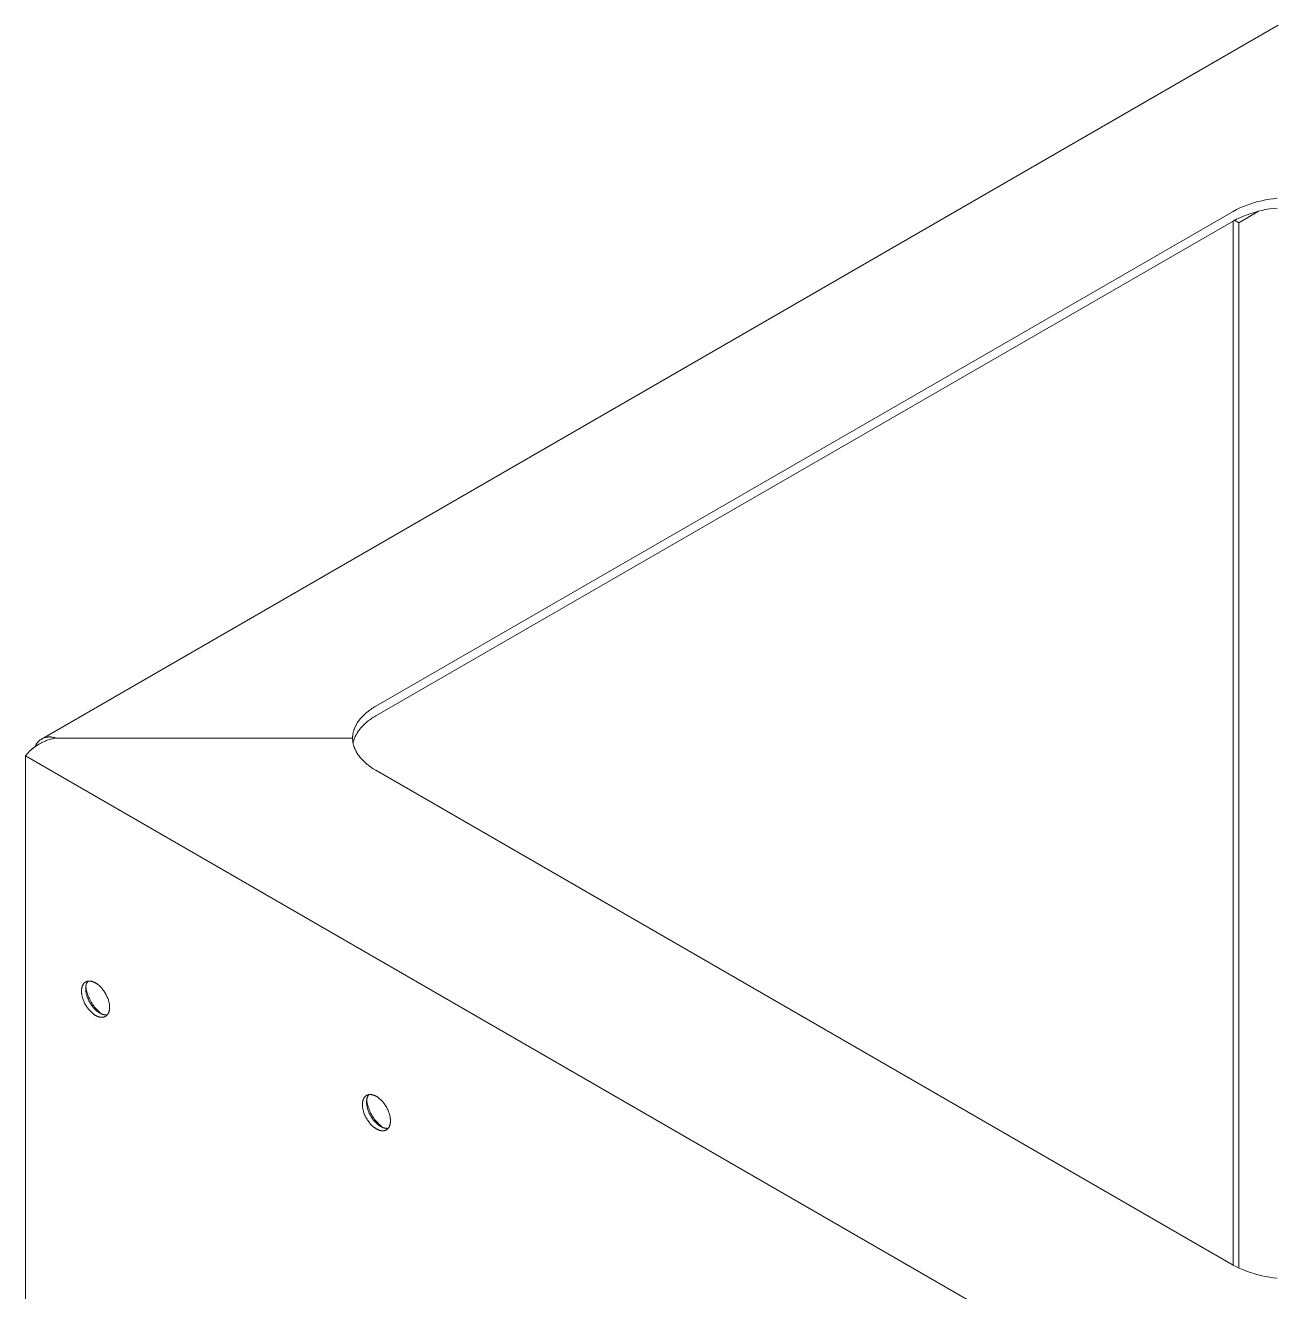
# Model space of a CAD drawing. Header units: inches. Extents: x 1.4 to 100.8, y 1 to 65.9.
# Drawn here: x 72.97 to 85.35, y 51.11 to 63.67 of the extents above; entities that cross this region are included whole.
import ezdxf

# ---------------------------------------------------------------- set-up
doc = ezdxf.new("R2010")
doc.units = ezdxf.units.IN
doc.layers.add('ZANO_R', color=7, linetype='Continuous', lineweight=0)

msp = doc.modelspace()

# ---------------------------------------------------------------- linework, layer by layer
at = {"layer": 'ZANO_R'}
for p, q in [((73.13307, 56.59265), (85.39436, 63.6717)), ((85.15845, 61.91338), (85.19525, 61.9236)), ((85.19525, 61.9236), (85.23238, 61.93257)), ((85.23238, 61.93257), (85.26979, 61.94029)), ((85.26979, 61.94029), (85.30743, 61.94675)), ((85.30743, 61.94675), (85.34527, 61.95195)), ((85.34527, 61.95195), (85.38327, 61.95587)), ((76.44715, 56.91956), (84.94668, 61.82677)), ((84.94668, 61.82677), (84.9807, 61.84414)), ((84.9807, 61.84414), (85.01528, 61.86036)), ((85.20008, 61.82836), (85.00238, 61.71422)), ((85.01528, 61.86036), (85.05038, 61.87541)), ((85.05038, 61.87541), (85.08597, 61.88928)), ((85.08597, 61.88928), (85.12201, 61.90194)), ((85.12201, 61.80547), (85.08597, 61.79281)), ((85.12201, 61.90194), (85.15845, 61.91338)), ((85.15845, 61.81692), (85.12201, 61.80547)), ((85.19525, 61.82713), (85.15845, 61.81692)), ((85.23238, 61.8361), (85.19525, 61.82713)), ((85.26979, 61.84382), (85.23238, 61.8361)), ((85.30743, 61.85028), (85.26979, 61.84382)), ((85.34527, 61.85548), (85.30743, 61.85028)), ((85.38327, 61.8594), (85.34527, 61.85548)), ((84.94668, 61.7303), (76.44715, 56.82309)), ((84.9807, 61.74767), (84.94668, 61.7303)), ((84.94668, 61.7303), (84.94668, 51.37605)), ((84.96078, 61.73824), (85.00238, 61.71422)), ((85.01528, 61.76389), (84.9807, 61.74767)), ((85.00238, 61.71422), (85.00238, 51.34683)), ((85.05038, 61.77894), (85.01528, 61.76389)), ((85.08597, 61.79281), (85.05038, 61.77894)), ((76.39652, 56.88739), (76.40875, 56.89574)), ((76.40875, 56.89574), (76.42127, 56.90389)), ((76.42127, 56.90389), (76.43408, 56.91183)), ((76.43408, 56.91183), (76.44715, 56.91956)), ((76.27027, 56.76322), (76.27754, 56.7736)), ((76.27754, 56.7736), (76.28525, 56.78387)), ((76.28525, 56.78387), (76.29339, 56.79403)), ((76.29339, 56.79403), (76.30196, 56.80406)), ((76.30196, 56.80406), (76.31094, 56.81396)), ((76.31094, 56.81396), (76.32033, 56.82372)), ((76.32033, 56.82372), (76.33011, 56.83332)), ((76.33011, 56.83332), (76.34028, 56.84277)), ((76.34028, 56.84277), (76.35083, 56.85205)), ((76.35083, 56.85205), (76.36174, 56.86116)), ((76.36174, 56.86116), (76.373, 56.87009)), ((76.37268, 56.77338), (76.36297, 56.76569)), ((76.38264, 56.78092), (76.37268, 56.77338)), ((76.373, 56.87009), (76.3846, 56.87884)), ((76.39284, 56.78832), (76.38264, 56.78092)), ((76.3846, 56.87884), (76.39652, 56.88739)), ((76.40327, 56.79558), (76.39284, 56.78832)), ((76.41393, 56.80269), (76.40327, 56.79558)), ((76.4248, 56.80965), (76.41393, 56.80269)), ((76.43588, 56.81645), (76.4248, 56.80965)), ((76.44715, 56.82309), (76.43588, 56.81645)), ((76.21971, 56.63936), (76.22063, 56.64481)), ((76.22063, 56.64481), (76.22167, 56.65026)), ((76.22167, 56.65026), (76.22282, 56.65571)), ((76.22282, 56.65571), (76.22409, 56.66117)), ((76.22409, 56.66117), (76.22547, 56.66662)), ((76.22547, 56.66662), (76.22697, 56.67207)), ((76.22697, 56.67207), (76.22858, 56.67752)), ((76.22858, 56.67752), (76.23032, 56.68296)), ((76.23032, 56.68296), (76.23217, 56.6884)), ((76.23217, 56.6884), (76.23414, 56.69383)), ((76.23414, 56.69383), (76.23622, 56.69925)), ((76.23622, 56.69925), (76.23842, 56.70466)), ((76.23842, 56.70466), (76.24074, 56.71006)), ((76.24074, 56.71006), (76.24317, 56.71545)), ((76.24317, 56.71545), (76.24573, 56.72083)), ((76.24573, 56.72083), (76.24839, 56.72619)), ((76.24839, 56.72619), (76.25118, 56.73154)), ((76.25118, 56.73154), (76.25407, 56.73687)), ((76.25742, 56.64629), (76.25228, 56.63713)), ((76.25407, 56.73687), (76.25709, 56.74218)), ((76.25709, 56.74218), (76.26021, 56.74747)), ((76.2629, 56.65539), (76.25742, 56.64629)), ((76.26021, 56.74747), (76.26345, 56.75274)), ((76.26871, 56.66442), (76.2629, 56.65539)), ((76.26345, 56.75274), (76.27027, 56.76322)), ((76.27486, 56.67339), (76.26871, 56.66442)), ((76.28134, 56.68227), (76.27486, 56.67339)), ((76.28813, 56.69108), (76.28134, 56.68227)), ((76.29525, 56.6998), (76.28813, 56.69108)), ((76.30268, 56.70842), (76.29525, 56.6998)), ((76.31042, 56.71694), (76.30268, 56.70842)), ((76.31846, 56.72536), (76.31042, 56.71694)), ((76.3268, 56.73367), (76.31846, 56.72536)), ((76.33543, 56.74186), (76.3268, 56.73367)), ((76.34434, 56.74993), (76.33543, 56.74186)), ((76.35352, 56.75788), (76.34434, 56.74993)), ((76.36297, 56.76569), (76.35352, 56.75788)), ((73.0758, 56.5223), (73.06186, 56.51238)), ((73.07665, 56.52288), (73.06201, 56.51248)), ((73.06862, 56.51727), (73.07072, 56.52219)), ((73.07072, 56.52219), (73.07298, 56.52703)), ((73.07298, 56.52703), (73.07541, 56.53179)), ((73.07541, 56.53179), (73.078, 56.53647)), ((73.09006, 56.53178), (73.0758, 56.5223)), ((73.078, 56.53647), (73.08075, 56.54105)), ((73.08075, 56.54105), (73.08366, 56.54554)), ((73.08366, 56.54554), (73.08673, 56.54992)), ((73.08673, 56.54992), (73.08994, 56.55419)), ((73.08994, 56.55419), (73.0933, 56.55835)), ((73.09254, 56.53336), (73.09006, 56.53178)), ((73.10575, 56.54146), (73.09254, 56.53336)), ((73.0933, 56.55835), (73.0968, 56.56239)), ((73.0968, 56.56239), (73.10043, 56.56631)), ((73.10043, 56.56631), (73.1042, 56.5701)), ((73.1042, 56.5701), (73.1081, 56.57376)), ((73.1192, 56.54917), (73.10575, 56.54146)), ((73.1081, 56.57376), (73.11212, 56.57728)), ((73.11212, 56.57728), (73.11627, 56.58066)), ((73.11627, 56.58066), (73.12052, 56.58389)), ((73.13288, 56.55647), (73.1192, 56.54917)), ((73.12052, 56.58389), (73.12489, 56.58698)), ((73.12489, 56.58698), (73.12936, 56.58991)), ((73.12936, 56.58991), (73.13392, 56.59269)), ((73.13559, 56.55785), (73.13288, 56.55647)), ((73.13392, 56.59269), (73.13859, 56.59531)), ((73.17624, 56.57611), (73.13559, 56.55785)), ((73.13859, 56.59531), (73.14333, 56.59776)), ((73.14333, 56.59776), (73.14816, 56.60005)), ((73.14816, 56.60005), (73.15307, 56.60217)), ((73.15307, 56.60217), (73.15805, 56.60412)), ((73.15805, 56.60412), (73.16309, 56.6059)), ((73.16309, 56.6059), (73.16819, 56.6075)), ((73.16819, 56.6075), (73.17334, 56.60893)), ((73.17334, 56.60893), (73.17854, 56.61018)), ((73.17912, 56.57723), (73.17624, 56.57611)), ((73.17854, 56.61018), (73.18378, 56.61124)), ((73.22171, 56.59119), (73.17912, 56.57723)), ((73.18378, 56.61124), (73.18905, 56.61213)), ((73.18905, 56.61213), (73.19435, 56.61283)), ((73.19435, 56.61283), (73.19967, 56.61335)), ((73.19967, 56.61335), (73.20501, 56.61368)), ((73.20501, 56.61368), (73.21035, 56.61383)), ((73.21035, 56.61383), (73.2157, 56.6138)), ((73.2157, 56.6138), (73.22104, 56.61358)), ((73.22104, 56.61358), (73.22637, 56.61318)), ((73.22468, 56.59199), (73.22171, 56.59119)), ((73.27131, 56.60121), (73.22468, 56.59199)), ((73.22637, 56.61318), (73.23168, 56.61259)), ((73.23168, 56.61259), (73.23697, 56.61182)), ((73.23697, 56.61182), (73.24223, 56.61087)), ((73.24223, 56.61087), (73.24745, 56.60974)), ((73.24745, 56.60974), (73.25264, 56.60842)), ((73.25264, 56.60842), (73.25777, 56.60693)), ((73.25777, 56.60693), (73.26285, 56.60526)), ((73.26285, 56.60526), (73.26787, 56.60342)), ((73.26787, 56.60342), (73.27282, 56.60141)), ((73.27282, 56.60141), (73.27131, 56.60121)), ((73.27282, 56.60141), (76.21647, 56.60141)), ((76.21647, 56.60141), (76.2166, 56.6068)), ((76.21647, 56.60141), (76.2166, 56.59601)), ((76.2166, 56.6068), (76.21683, 56.61221)), ((76.2166, 56.59601), (76.21683, 56.59061)), ((76.21683, 56.61221), (76.21718, 56.61762)), ((76.21683, 56.59061), (76.21718, 56.58519)), ((76.21718, 56.61762), (76.21764, 56.62305)), ((76.21718, 56.58519), (76.21764, 56.57977)), ((76.21764, 56.62305), (76.21822, 56.62848)), ((76.21764, 56.57977), (76.21822, 56.57433)), ((76.21822, 56.62848), (76.21891, 56.63392)), ((76.21822, 56.57433), (76.21891, 56.5689)), ((76.21891, 56.63392), (76.21971, 56.63936)), ((76.21891, 56.5689), (76.21971, 56.56345)), ((76.21971, 56.56345), (76.22063, 56.558)), ((76.22063, 56.558), (76.22167, 56.55255)), ((76.22252, 56.55787), (76.22154, 56.55317)), ((76.22167, 56.55255), (76.22282, 56.5471)), ((76.22358, 56.56256), (76.22252, 56.55787)), ((76.22282, 56.5471), (76.22409, 56.54165)), ((76.22595, 56.57195), (76.22358, 56.56256)), ((76.22409, 56.54165), (76.22547, 56.5362)), ((76.22547, 56.5362), (76.22697, 56.53075)), ((76.22867, 56.58134), (76.22595, 56.57195)), ((76.22697, 56.53075), (76.22858, 56.5253)), ((76.22858, 56.5253), (76.23032, 56.51986)), ((76.23174, 56.59071), (76.22867, 56.58134)), ((76.23032, 56.51986), (76.23217, 56.51442)), ((76.23516, 56.60006), (76.23174, 56.59071)), ((76.23892, 56.60938), (76.23516, 56.60006)), ((76.24303, 56.61867), (76.23892, 56.60938)), ((76.24749, 56.62793), (76.24303, 56.61867)), ((76.25228, 56.63713), (76.24749, 56.62793)), ((73.02017, 56.47827), (72.97206, 56.42776)), ((72.97206, 42.56207), (72.97206, 56.42776)), ((72.97206, 56.42776), (85.35326, 49.27947)), ((73.02205, 56.47997), (73.02017, 56.47827)), ((73.03497, 56.4912), (73.02205, 56.47997)), ((73.04772, 56.50159), (73.03381, 56.49022)), ((73.04824, 56.502), (73.03497, 56.4912)), ((73.06201, 56.51248), (73.04772, 56.50159)), ((73.06186, 56.51238), (73.04824, 56.502)), ((76.23217, 56.51442), (76.23414, 56.50899)), ((76.23414, 56.50899), (76.23622, 56.50357)), ((76.23622, 56.50357), (76.23842, 56.49816)), ((76.23842, 56.49816), (76.24074, 56.49275)), ((76.24074, 56.49275), (76.24317, 56.48736)), ((76.24317, 56.48736), (76.24573, 56.48199)), ((76.24573, 56.48199), (76.24839, 56.47662)), ((76.24839, 56.47662), (76.25118, 56.47128)), ((76.25118, 56.47128), (76.25407, 56.46595)), ((76.25407, 56.46595), (76.25709, 56.46064)), ((76.25709, 56.46064), (76.26021, 56.45534)), ((76.26021, 56.45534), (76.26345, 56.45007)), ((76.26345, 56.45007), (76.27027, 56.4396)), ((76.27027, 56.4396), (76.27754, 56.42922)), ((76.27754, 56.42922), (76.28525, 56.41894)), ((76.28525, 56.41894), (76.29339, 56.40879)), ((76.29339, 56.40879), (76.30196, 56.39875)), ((76.30196, 56.39875), (76.31094, 56.38885)), ((76.31094, 56.38885), (76.32033, 56.3791)), ((76.32033, 56.3791), (76.33011, 56.36949)), ((76.33011, 56.36949), (76.34028, 56.36004)), ((76.34028, 56.36004), (76.35083, 56.35076)), ((76.35083, 56.35076), (76.36174, 56.34165)), ((76.36174, 56.34165), (76.373, 56.33272)), ((76.373, 56.33272), (76.3846, 56.32398)), ((76.3846, 56.32398), (76.39652, 56.31543)), ((76.39652, 56.31543), (76.40875, 56.30708)), ((76.40875, 56.30708), (76.42127, 56.29893)), ((76.42127, 56.29893), (76.43408, 56.29099)), ((76.43408, 56.29099), (76.44715, 56.28326)), ((84.94668, 51.37605), (76.44715, 56.28326)), ((73.53351, 54.13113), (73.5344, 54.13437)), ((73.5344, 54.13437), (73.53537, 54.13756)), ((73.53537, 54.13756), (73.53642, 54.14069)), ((73.53642, 54.14069), (73.53757, 54.14376)), ((73.53757, 54.14376), (73.5388, 54.14677)), ((73.5388, 54.14677), (73.54011, 54.14972)), ((73.54011, 54.14972), (73.54151, 54.15259)), ((73.54151, 54.15259), (73.54225, 54.15399)), ((73.54225, 54.15399), (73.543, 54.15538)), ((73.543, 54.15538), (73.54378, 54.15675)), ((73.54378, 54.15675), (73.54458, 54.1581)), ((73.54458, 54.1581), (73.54539, 54.15943)), ((73.54539, 54.15943), (73.54624, 54.16074)), ((73.54624, 54.16074), (73.5471, 54.16202)), ((73.5471, 54.16202), (73.54798, 54.16328)), ((73.54798, 54.16328), (73.54888, 54.16453)), ((73.54888, 54.16453), (73.54981, 54.16574)), ((73.54981, 54.16574), (73.55075, 54.16694)), ((73.55075, 54.16694), (73.55172, 54.16811)), ((73.55172, 54.16811), (73.5527, 54.16926)), ((73.5527, 54.16926), (73.55371, 54.17038)), ((73.55371, 54.17038), (73.55474, 54.17148)), ((73.55474, 54.17148), (73.55578, 54.17256)), ((73.55578, 54.17256), (73.55685, 54.17361)), ((73.55685, 54.17361), (73.55793, 54.17463)), ((73.55793, 54.17463), (73.55904, 54.17563)), ((73.55904, 54.17563), (73.56016, 54.1766)), ((73.56016, 54.1766), (73.5613, 54.17754)), ((73.5613, 54.17754), (73.56246, 54.17846)), ((73.56246, 54.17846), (73.56364, 54.17935)), ((73.56364, 54.17935), (73.56484, 54.18021)), ((73.56484, 54.18021), (73.56606, 54.18104)), ((73.56606, 54.18104), (73.56729, 54.18185)), ((73.56729, 54.18185), (73.56854, 54.18263)), ((73.56854, 54.18263), (73.5698, 54.18338)), ((73.5698, 54.18338), (73.57109, 54.1841)), ((73.57082, 54.12919), (73.57109, 54.13312)), ((73.57109, 54.1841), (73.57238, 54.18479)), ((73.57109, 54.13312), (73.5715, 54.13705)), ((73.5715, 54.13705), (73.57204, 54.14096)), ((73.57204, 54.14096), (73.57272, 54.14485)), ((73.57217, 54.13909), (73.57425, 54.1252)), ((73.57238, 54.18479), (73.5737, 54.18546)), ((73.57272, 54.14485), (73.57352, 54.14871)), ((73.57352, 54.14871), (73.57446, 54.15255)), ((73.5737, 54.18546), (73.57503, 54.18609)), ((73.57446, 54.15255), (73.57552, 54.15635)), ((73.57503, 54.18609), (73.57637, 54.1867)), ((73.57552, 54.15635), (73.57671, 54.16011)), ((73.57637, 54.1867), (73.57773, 54.18727)), ((73.57671, 54.16011), (73.57803, 54.16383)), ((73.57773, 54.18727), (73.57911, 54.18782)), ((73.57803, 54.16383), (73.57947, 54.1675)), ((73.57911, 54.18782), (73.5805, 54.18834)), ((73.57947, 54.1675), (73.58104, 54.17112)), ((73.5805, 54.18834), (73.5819, 54.18882)), ((73.58104, 54.17112), (73.58273, 54.17469)), ((73.5819, 54.18882), (73.58332, 54.18928)), ((73.58273, 54.17469), (73.58454, 54.1782)), ((73.58332, 54.18928), (73.58474, 54.18971)), ((73.58454, 54.1782), (73.58647, 54.18164)), ((73.58474, 54.18971), (73.58619, 54.19011)), ((73.58619, 54.19011), (73.58764, 54.19048)), ((73.58647, 54.18164), (73.58851, 54.18502)), ((73.58764, 54.19048), (73.5891, 54.19082)), ((73.58851, 54.18502), (73.59066, 54.18832)), ((73.5891, 54.19082), (73.59058, 54.19113)), ((73.59058, 54.19113), (73.59207, 54.19141)), ((73.59066, 54.18832), (73.59293, 54.19156)), ((73.59207, 54.19141), (73.59356, 54.19166)), ((73.59356, 54.19166), (73.59507, 54.19188)), ((73.59507, 54.19188), (73.59659, 54.19207)), ((73.59659, 54.19207), (73.59812, 54.19223)), ((73.59812, 54.19223), (73.59965, 54.19236)), ((73.59965, 54.19236), (73.6012, 54.19247)), ((73.6012, 54.19247), (73.60275, 54.19254)), ((73.60275, 54.19254), (73.60431, 54.19259)), ((73.60431, 54.19259), (73.60588, 54.1926)), ((73.60588, 54.1926), (73.60745, 54.19259)), ((73.60745, 54.19259), (73.60903, 54.19255)), ((73.60903, 54.19255), (73.61061, 54.19248)), ((73.61061, 54.19248), (73.6138, 54.19226)), ((73.6138, 54.19226), (73.61701, 54.19193)), ((73.61701, 54.19193), (73.62023, 54.19149)), ((73.62023, 54.19149), (73.62346, 54.19094)), ((73.62346, 54.19094), (73.6267, 54.19029)), ((73.6267, 54.19029), (73.62995, 54.18954)), ((73.62995, 54.18954), (73.6332, 54.18869)), ((73.6332, 54.18869), (73.63644, 54.18774)), ((73.63644, 54.18774), (73.63969, 54.1867)), ((73.63969, 54.1867), (73.64292, 54.18557)), ((73.64292, 54.18557), (73.64615, 54.18435)), ((73.64615, 54.18435), (73.64937, 54.18305)), ((73.64937, 54.18305), (73.65257, 54.18166)), ((73.65257, 54.18166), (73.65575, 54.1802)), ((73.65575, 54.1802), (73.65891, 54.17866)), ((73.65891, 54.17866), (73.66205, 54.17705)), ((73.66205, 54.17705), (73.66517, 54.17537)), ((73.66517, 54.17537), (73.66826, 54.17363)), ((73.66826, 54.17363), (73.67135, 54.1718)), ((73.67135, 54.1718), (73.67447, 54.16988)), ((73.67447, 54.16988), (73.67761, 54.16787)), ((73.67761, 54.16787), (73.68077, 54.16575)), ((73.68077, 54.16575), (73.68395, 54.16354)), ((73.68395, 54.16354), (73.68715, 54.16123)), ((73.68715, 54.16123), (73.69037, 54.15882)), ((73.69037, 54.15882), (73.6936, 54.15631)), ((73.6936, 54.15631), (73.70008, 54.151)), ((73.70008, 54.151), (73.70657, 54.1453)), ((73.70657, 54.1453), (73.71306, 54.13921)), ((73.71306, 54.13921), (73.71951, 54.13275)), ((73.71951, 54.13275), (73.72591, 54.12592)), ((73.52902, 54.09324), (73.52905, 54.09678)), ((73.52905, 54.08965), (73.52902, 54.09324)), ((73.52905, 54.09678), (73.52916, 54.10032)), ((73.52916, 54.08599), (73.52905, 54.08965)), ((73.52916, 54.10032), (73.52933, 54.10385)), ((73.52933, 54.08226), (73.52916, 54.08599)), ((73.52933, 54.10385), (73.52958, 54.10736)), ((73.52958, 54.07846), (73.52933, 54.08226)), ((73.52958, 54.10736), (73.52991, 54.11084)), ((73.52991, 54.0746), (73.52958, 54.07846)), ((73.52991, 54.11084), (73.53031, 54.11431)), ((73.53031, 54.07067), (73.52991, 54.0746)), ((73.53031, 54.11431), (73.53079, 54.11774)), ((73.53079, 54.06669), (73.53031, 54.07067)), ((73.53079, 54.11774), (73.53135, 54.12115)), ((73.53135, 54.06264), (73.53079, 54.06669)), ((73.53135, 54.12115), (73.53198, 54.12452)), ((73.5327, 54.05437), (73.53135, 54.06264)), ((73.53198, 54.12452), (73.5327, 54.12785)), ((73.5327, 54.12785), (73.53351, 54.13113)), ((73.5344, 54.04589), (73.5327, 54.05437)), ((73.53642, 54.03723), (73.5344, 54.04589)), ((73.5388, 54.02841), (73.53642, 54.03723)), ((73.54151, 54.01946), (73.5388, 54.02841)), ((73.54458, 54.01041), (73.54151, 54.01946)), ((73.54798, 54.00129), (73.54458, 54.01041)), ((73.57067, 54.1213), (73.57068, 54.12524)), ((73.57079, 54.11735), (73.57067, 54.1213)), ((73.57068, 54.12524), (73.57082, 54.12919)), ((73.57083, 54.11376), (73.57079, 54.11735)), ((73.57093, 54.1101), (73.57083, 54.11376)), ((73.57111, 54.10638), (73.57093, 54.1101)), ((73.57136, 54.10258), (73.57111, 54.10638)), ((73.57168, 54.09872), (73.57136, 54.10258)), ((73.57208, 54.09479), (73.57168, 54.09872)), ((73.57256, 54.0908), (73.57208, 54.09479)), ((73.57312, 54.08675), (73.57256, 54.0908)), ((73.57448, 54.07849), (73.57312, 54.08675)), ((73.57425, 54.1252), (73.5768, 54.1114)), ((73.57617, 54.07001), (73.57448, 54.07849)), ((73.5782, 54.06135), (73.57617, 54.07001)), ((73.5768, 54.1114), (73.57983, 54.09769)), ((73.58057, 54.05253), (73.5782, 54.06135)), ((73.57983, 54.09769), (73.58331, 54.08409)), ((73.58329, 54.04357), (73.58057, 54.05253)), ((73.58635, 54.03453), (73.58329, 54.04357)), ((73.58331, 54.08409), (73.58726, 54.07061)), ((73.58975, 54.02541), (73.58635, 54.03453)), ((73.58726, 54.07061), (73.59167, 54.05728)), ((73.59349, 54.01627), (73.58975, 54.02541)), ((73.59167, 54.05728), (73.59653, 54.04411)), ((73.59755, 54.00713), (73.59349, 54.01627)), ((73.59653, 54.04411), (73.60183, 54.03111)), ((73.60193, 53.99803), (73.59755, 54.00713)), ((73.60183, 54.03111), (73.60757, 54.01829)), ((73.60757, 54.01829), (73.61375, 54.00568)), ((73.72591, 54.12592), (73.73221, 54.11874)), ((73.73221, 54.11874), (73.7384, 54.11124)), ((73.7384, 54.11124), (73.74445, 54.10343)), ((73.74445, 54.10343), (73.75034, 54.09534)), ((73.75034, 54.09534), (73.75602, 54.087)), ((73.75602, 54.087), (73.76149, 54.07844)), ((73.76149, 54.07844), (73.76672, 54.06969)), ((73.76672, 54.06969), (73.77168, 54.06079)), ((73.77168, 54.06079), (73.77636, 54.05177)), ((73.77636, 54.05177), (73.78074, 54.04268)), ((73.78074, 54.04268), (73.7848, 54.03354)), ((73.7848, 54.03354), (73.78854, 54.0244)), ((73.78854, 54.0244), (73.79194, 54.01528)), ((73.79194, 54.01528), (73.79501, 54.00623)), ((73.55172, 53.99215), (73.54798, 54.00129)), ((73.55578, 53.98301), (73.55172, 53.99215)), ((73.56016, 53.97392), (73.55578, 53.98301)), ((73.56484, 53.9649), (73.56016, 53.97392)), ((73.5698, 53.956), (73.56484, 53.9649)), ((73.57503, 53.94725), (73.5698, 53.956)), ((73.5805, 53.93869), (73.57503, 53.94725)), ((73.58619, 53.93035), (73.5805, 53.93869)), ((73.59207, 53.92226), (73.58619, 53.93035)), ((73.59812, 53.91445), (73.59207, 53.92226)), ((73.60431, 53.90695), (73.59812, 53.91445)), ((73.60661, 53.98902), (73.60193, 53.99803)), ((73.61061, 53.89977), (73.60431, 53.90695)), ((73.61157, 53.98012), (73.60661, 53.98902)), ((73.61701, 53.89294), (73.61061, 53.89977)), ((73.6168, 53.97137), (73.61157, 53.98012)), ((73.61375, 54.00568), (73.62035, 53.99329)), ((73.62227, 53.96281), (73.6168, 53.97137)), ((73.62346, 53.88648), (73.61701, 53.89294)), ((73.62035, 53.99329), (73.62737, 53.98113)), ((73.62796, 53.95447), (73.62227, 53.96281)), ((73.62995, 53.88039), (73.62346, 53.88648)), ((73.62737, 53.98113), (73.6348, 53.96922)), ((73.63384, 53.94638), (73.62796, 53.95447)), ((73.63989, 53.93857), (73.63384, 53.94638)), ((73.6348, 53.96922), (73.64263, 53.95756)), ((73.64608, 53.93107), (73.63989, 53.93857)), ((73.64263, 53.95756), (73.65086, 53.94618)), ((73.65239, 53.92389), (73.64608, 53.93107)), ((73.65086, 53.94618), (73.65947, 53.93509)), ((73.65878, 53.91706), (73.65239, 53.92389)), ((73.66523, 53.9106), (73.65878, 53.91706)), ((73.65947, 53.93509), (73.66845, 53.9243)), ((73.67172, 53.90451), (73.66523, 53.9106)), ((73.66845, 53.9243), (73.67779, 53.91382)), ((73.67822, 53.89881), (73.67172, 53.90451)), ((73.67779, 53.91382), (73.68748, 53.90366)), ((73.6847, 53.89349), (73.67822, 53.89881)), ((73.68792, 53.89099), (73.6847, 53.89349)), ((73.68748, 53.90366), (73.69752, 53.89384)), ((73.69114, 53.88858), (73.68792, 53.89099)), ((73.69434, 53.88627), (73.69114, 53.88858)), ((73.69752, 53.88406), (73.69434, 53.88627)), ((73.69752, 53.89384), (73.70788, 53.88436)), ((73.70068, 53.88194), (73.69752, 53.88406)), ((73.70383, 53.87993), (73.70068, 53.88194)), ((73.70788, 53.88436), (73.71856, 53.87525)), ((73.79501, 54.00623), (73.79772, 53.99728)), ((73.79772, 53.99728), (73.8001, 53.98846)), ((73.79895, 53.88193), (73.79772, 53.87892)), ((73.8001, 53.885), (73.79895, 53.88193)), ((73.8001, 53.98846), (73.80213, 53.9798)), ((73.80115, 53.88813), (73.8001, 53.885)), ((73.80213, 53.89132), (73.80115, 53.88813)), ((73.80213, 53.9798), (73.80382, 53.97132)), ((73.80301, 53.89456), (73.80213, 53.89132)), ((73.80382, 53.89784), (73.80301, 53.89456)), ((73.80382, 53.97132), (73.80518, 53.96305)), ((73.80454, 53.90117), (73.80382, 53.89784)), ((73.80518, 53.90454), (73.80454, 53.90117)), ((73.80518, 53.96305), (73.80573, 53.959)), ((73.80573, 53.90795), (73.80518, 53.90454)), ((73.80573, 53.959), (73.80621, 53.95502)), ((73.80621, 53.91138), (73.80573, 53.90795)), ((73.80621, 53.95502), (73.80661, 53.95109)), ((73.80661, 53.91485), (73.80621, 53.91138)), ((73.80661, 53.95109), (73.80694, 53.94723)), ((73.80694, 53.91833), (73.80661, 53.91485)), ((73.80694, 53.94723), (73.80719, 53.94343)), ((73.80719, 53.92184), (73.80694, 53.91833)), ((73.80719, 53.94343), (73.80736, 53.9397)), ((73.80736, 53.92537), (73.80719, 53.92184)), ((73.80736, 53.9397), (73.80747, 53.93604)), ((73.80747, 53.92891), (73.80736, 53.92537)), ((73.80747, 53.93604), (73.8075, 53.93245)), ((73.8075, 53.93245), (73.80747, 53.92891)), ((73.63644, 53.87469), (73.62995, 53.88039)), ((73.64292, 53.86938), (73.63644, 53.87469)), ((73.64615, 53.86687), (73.64292, 53.86938)), ((73.64937, 53.86446), (73.64615, 53.86687)), ((73.65257, 53.86215), (73.64937, 53.86446)), ((73.65575, 53.85994), (73.65257, 53.86215)), ((73.65891, 53.85782), (73.65575, 53.85994)), ((73.66205, 53.85581), (73.65891, 53.85782)), ((73.66517, 53.85389), (73.66205, 53.85581)), ((73.66826, 53.85206), (73.66517, 53.85389)), ((73.67135, 53.85032), (73.66826, 53.85206)), ((73.67447, 53.84864), (73.67135, 53.85032)), ((73.67761, 53.84703), (73.67447, 53.84864)), ((73.68077, 53.84549), (73.67761, 53.84703)), ((73.68395, 53.84403), (73.68077, 53.84549)), ((73.68715, 53.84264), (73.68395, 53.84403)), ((73.69037, 53.84134), (73.68715, 53.84264)), ((73.6936, 53.84012), (73.69037, 53.84134)), ((73.69683, 53.83899), (73.6936, 53.84012)), ((73.70008, 53.83795), (73.69683, 53.83899)), ((73.70332, 53.837), (73.70008, 53.83795)), ((73.70657, 53.83615), (73.70332, 53.837)), ((73.70694, 53.87801), (73.70383, 53.87993)), ((73.70982, 53.8354), (73.70657, 53.83615)), ((73.71003, 53.87618), (73.70694, 53.87801)), ((73.71306, 53.83475), (73.70982, 53.8354)), ((73.71462, 53.87362), (73.71003, 53.87618)), ((73.71629, 53.8342), (73.71306, 53.83475)), ((73.71927, 53.8712), (73.71462, 53.87362)), ((73.71951, 53.83376), (73.71629, 53.8342)), ((73.71856, 53.87525), (73.72954, 53.8665)), ((73.72396, 53.86895), (73.71927, 53.8712)), ((73.72272, 53.83343), (73.71951, 53.83376)), ((73.72591, 53.83321), (73.72272, 53.83343)), ((73.7287, 53.86686), (73.72396, 53.86895)), ((73.72749, 53.83314), (73.72591, 53.83321)), ((73.72907, 53.8331), (73.72749, 53.83314)), ((73.73108, 53.86588), (73.7287, 53.86686)), ((73.73065, 53.83309), (73.72907, 53.8331)), ((73.73221, 53.8331), (73.73065, 53.83309)), ((73.73346, 53.86495), (73.73108, 53.86588)), ((73.73377, 53.83315), (73.73221, 53.8331)), ((73.73586, 53.86406), (73.73346, 53.86495)), ((73.73532, 53.83322), (73.73377, 53.83315)), ((73.73687, 53.83333), (73.73532, 53.83322)), ((73.73826, 53.86322), (73.73586, 53.86406)), ((73.7384, 53.83346), (73.73687, 53.83333)), ((73.74066, 53.86244), (73.73826, 53.86322)), ((73.73993, 53.83362), (73.7384, 53.83346)), ((73.74145, 53.83381), (73.73993, 53.83362)), ((73.74306, 53.8617), (73.74066, 53.86244)), ((73.74296, 53.83403), (73.74145, 53.83381)), ((73.74445, 53.83428), (73.74296, 53.83403)), ((73.74547, 53.86102), (73.74306, 53.8617)), ((73.74594, 53.83456), (73.74445, 53.83428)), ((73.74788, 53.86038), (73.74547, 53.86102)), ((73.74742, 53.83487), (73.74594, 53.83456)), ((73.74888, 53.83521), (73.74742, 53.83487)), ((73.75028, 53.85981), (73.74788, 53.86038)), ((73.75034, 53.83558), (73.74888, 53.83521)), ((73.75269, 53.85929), (73.75028, 53.85981)), ((73.75178, 53.83598), (73.75034, 53.83558)), ((73.75321, 53.83641), (73.75178, 53.83598)), ((73.75509, 53.85882), (73.75269, 53.85929)), ((73.75462, 53.83687), (73.75321, 53.83641)), ((73.75602, 53.83735), (73.75462, 53.83687)), ((73.75748, 53.85841), (73.75509, 53.85882)), ((73.75741, 53.83787), (73.75602, 53.83735)), ((73.75879, 53.83842), (73.75741, 53.83787)), ((73.75987, 53.85806), (73.75748, 53.85841)), ((73.76015, 53.83899), (73.75879, 53.83842)), ((73.76225, 53.85777), (73.75987, 53.85806)), ((73.76149, 53.8396), (73.76015, 53.83899)), ((73.76282, 53.84023), (73.76149, 53.8396)), ((73.76463, 53.85754), (73.76225, 53.85777)), ((73.76414, 53.8409), (73.76282, 53.84023)), ((73.76544, 53.84159), (73.76414, 53.8409)), ((73.76699, 53.85736), (73.76463, 53.85754)), ((73.76672, 53.84231), (73.76544, 53.84159)), ((73.76798, 53.84306), (73.76672, 53.84231)), ((73.76934, 53.85725), (73.76699, 53.85736)), ((73.76923, 53.84384), (73.76798, 53.84306)), ((73.77047, 53.84465), (73.76923, 53.84384)), ((73.77168, 53.85721), (73.76934, 53.85725)), ((73.77168, 53.84548), (73.77047, 53.84465)), ((73.77401, 53.85722), (73.77168, 53.85721)), ((73.77288, 53.84634), (73.77168, 53.84548)), ((73.77406, 53.84723), (73.77288, 53.84634)), ((73.77631, 53.8573), (73.77401, 53.85722)), ((73.77522, 53.84815), (73.77406, 53.84723)), ((73.77636, 53.84909), (73.77522, 53.84815)), ((73.77861, 53.85744), (73.77631, 53.8573)), ((73.77748, 53.85007), (73.77636, 53.84909)), ((73.77859, 53.85106), (73.77748, 53.85007)), ((73.77967, 53.85208), (73.77859, 53.85106)), ((73.78088, 53.85765), (73.77861, 53.85744)), ((73.78074, 53.85313), (73.77967, 53.85208)), ((73.78179, 53.85421), (73.78074, 53.85313)), ((73.78313, 53.85792), (73.78088, 53.85765)), ((73.78281, 53.85531), (73.78179, 53.85421)), ((73.78382, 53.85643), (73.78281, 53.85531)), ((73.78536, 53.85825), (73.78313, 53.85792)), ((73.7848, 53.85758), (73.78382, 53.85643)), ((73.78577, 53.85875), (73.7848, 53.85758)), ((73.78671, 53.85995), (73.78577, 53.85875)), ((73.78764, 53.86116), (73.78671, 53.85995)), ((73.78854, 53.86241), (73.78764, 53.86116)), ((73.78942, 53.86367), (73.78854, 53.86241)), ((73.79029, 53.86496), (73.78942, 53.86367)), ((73.79113, 53.86626), (73.79029, 53.86496)), ((73.79194, 53.86759), (73.79113, 53.86626)), ((73.79274, 53.86894), (73.79194, 53.86759)), ((73.79352, 53.87031), (73.79274, 53.86894)), ((73.79427, 53.8717), (73.79352, 53.87031)), ((73.79501, 53.8731), (73.79427, 53.8717)), ((73.79641, 53.87597), (73.79501, 53.8731)), ((73.79772, 53.87892), (73.79641, 53.87597)), ((76.3175, 53.00239), (76.31678, 52.99906)), ((76.3183, 53.00567), (76.3175, 53.00239)), ((76.31919, 53.00891), (76.3183, 53.00567)), ((76.32016, 53.0121), (76.31919, 53.00891)), ((76.32122, 53.01523), (76.32016, 53.0121)), ((76.32236, 53.0183), (76.32122, 53.01523)), ((76.32359, 53.02131), (76.32236, 53.0183)), ((76.32491, 53.02425), (76.32359, 53.02131)), ((76.32631, 53.02712), (76.32491, 53.02425)), ((76.32704, 53.02853), (76.32631, 53.02712)), ((76.3278, 53.02992), (76.32704, 53.02853)), ((76.32857, 53.03129), (76.3278, 53.02992)), ((76.32937, 53.03264), (76.32857, 53.03129)), ((76.33019, 53.03397), (76.32937, 53.03264)), ((76.33103, 53.03527), (76.33019, 53.03397)), ((76.33189, 53.03656), (76.33103, 53.03527)), ((76.33278, 53.03782), (76.33189, 53.03656)), ((76.33368, 53.03906), (76.33278, 53.03782)), ((76.3346, 53.04028), (76.33368, 53.03906)), ((76.33555, 53.04148), (76.3346, 53.04028)), ((76.33651, 53.04265), (76.33555, 53.04148)), ((76.3375, 53.0438), (76.33651, 53.04265)), ((76.33851, 53.04492), (76.3375, 53.0438)), ((76.33953, 53.04602), (76.33851, 53.04492)), ((76.34058, 53.04709), (76.33953, 53.04602)), ((76.34164, 53.04814), (76.34058, 53.04709)), ((76.34273, 53.04917), (76.34164, 53.04814)), ((76.34383, 53.05016), (76.34273, 53.04917)), ((76.34496, 53.05113), (76.34383, 53.05016)), ((76.3461, 53.05208), (76.34496, 53.05113)), ((76.34726, 53.05299), (76.3461, 53.05208)), ((76.34844, 53.05388), (76.34726, 53.05299)), ((76.34964, 53.05475), (76.34844, 53.05388)), ((76.35085, 53.05558), (76.34964, 53.05475)), ((76.35208, 53.05639), (76.35085, 53.05558)), ((76.35333, 53.05717), (76.35208, 53.05639)), ((76.3546, 53.05792), (76.35333, 53.05717)), ((76.35588, 53.05864), (76.3546, 53.05792)), ((76.35561, 53.00373), (76.35547, 52.99978)), ((76.35589, 53.00766), (76.35561, 53.00373)), ((76.35718, 53.05933), (76.35588, 53.05864)), ((76.3563, 53.01159), (76.35589, 53.00766)), ((76.35684, 53.0155), (76.3563, 53.01159)), ((76.35751, 53.01939), (76.35684, 53.0155)), ((76.35696, 53.01363), (76.35904, 52.99974)), ((76.3585, 53.05999), (76.35718, 53.05933)), ((76.35832, 53.02325), (76.35751, 53.01939)), ((76.35925, 53.02708), (76.35832, 53.02325)), ((76.35983, 53.06063), (76.3585, 53.05999)), ((76.36032, 53.03088), (76.35925, 53.02708)), ((76.36117, 53.06123), (76.35983, 53.06063)), ((76.36151, 53.03465), (76.36032, 53.03088)), ((76.36253, 53.06181), (76.36117, 53.06123)), ((76.36283, 53.03837), (76.36151, 53.03465)), ((76.36391, 53.06236), (76.36253, 53.06181)), ((76.36427, 53.04204), (76.36283, 53.03837)), ((76.36529, 53.06288), (76.36391, 53.06236)), ((76.36584, 53.04566), (76.36427, 53.04204)), ((76.3667, 53.06336), (76.36529, 53.06288)), ((76.36753, 53.04923), (76.36584, 53.04566)), ((76.36811, 53.06382), (76.3667, 53.06336)), ((76.36934, 53.05274), (76.36753, 53.04923)), ((76.36954, 53.06425), (76.36811, 53.06382)), ((76.37126, 53.05618), (76.36934, 53.05274)), ((76.37098, 53.06465), (76.36954, 53.06425)), ((76.37243, 53.06502), (76.37098, 53.06465)), ((76.3733, 53.05956), (76.37126, 53.05618)), ((76.3739, 53.06536), (76.37243, 53.06502)), ((76.37546, 53.06286), (76.3733, 53.05956)), ((76.37538, 53.06567), (76.3739, 53.06536)), ((76.37686, 53.06595), (76.37538, 53.06567)), ((76.37773, 53.06609), (76.37546, 53.06286)), ((76.37836, 53.0662), (76.37686, 53.06595)), ((76.37987, 53.06642), (76.37836, 53.0662)), ((76.38139, 53.06661), (76.37987, 53.06642)), ((76.38291, 53.06677), (76.38139, 53.06661)), ((76.38445, 53.0669), (76.38291, 53.06677)), ((76.38599, 53.06701), (76.38445, 53.0669)), ((76.38754, 53.06708), (76.38599, 53.06701)), ((76.3891, 53.06712), (76.38754, 53.06708)), ((76.39067, 53.06714), (76.3891, 53.06712)), ((76.39224, 53.06713), (76.39067, 53.06714)), ((76.39382, 53.06709), (76.39224, 53.06713)), ((76.39541, 53.06702), (76.39382, 53.06709)), ((76.3986, 53.0668), (76.39541, 53.06702)), ((76.4018, 53.06647), (76.3986, 53.0668)), ((76.40502, 53.06603), (76.4018, 53.06647)), ((76.40826, 53.06548), (76.40502, 53.06603)), ((76.4115, 53.06483), (76.40826, 53.06548)), ((76.41474, 53.06408), (76.4115, 53.06483)), ((76.41799, 53.06323), (76.41474, 53.06408)), ((76.42124, 53.06228), (76.41799, 53.06323)), ((76.42448, 53.06124), (76.42124, 53.06228)), ((76.42772, 53.06011), (76.42448, 53.06124)), ((76.43095, 53.05889), (76.42772, 53.06011)), ((76.43416, 53.05758), (76.43095, 53.05889)), ((76.43736, 53.0562), (76.43416, 53.05758)), ((76.44055, 53.05474), (76.43736, 53.0562)), ((76.44371, 53.0532), (76.44055, 53.05474)), ((76.44685, 53.05159), (76.44371, 53.0532)), ((76.44997, 53.04991), (76.44685, 53.05159)), ((76.45306, 53.04816), (76.44997, 53.04991)), ((76.45615, 53.04634), (76.45306, 53.04816)), ((76.45926, 53.04442), (76.45615, 53.04634)), ((76.4624, 53.0424), (76.45926, 53.04442)), ((76.46557, 53.04029), (76.4624, 53.0424)), ((76.46875, 53.03808), (76.46557, 53.04029)), ((76.47195, 53.03577), (76.46875, 53.03808)), ((76.47517, 53.03336), (76.47195, 53.03577)), ((76.47839, 53.03085), (76.47517, 53.03336)), ((76.48487, 53.02554), (76.47839, 53.03085)), ((76.49137, 53.01984), (76.48487, 53.02554)), ((76.49786, 53.01375), (76.49137, 53.01984)), ((76.50431, 53.00728), (76.49786, 53.01375)), ((76.5107, 53.00046), (76.50431, 53.00728)), ((76.31385, 52.97132), (76.31382, 52.96777)), ((76.31385, 52.96418), (76.31382, 52.96777)), ((76.31396, 52.97486), (76.31385, 52.97132)), ((76.31396, 52.96053), (76.31385, 52.96418)), ((76.31413, 52.97839), (76.31396, 52.97486)), ((76.31413, 52.9568), (76.31396, 52.96053)), ((76.31438, 52.98189), (76.31413, 52.97839)), ((76.31438, 52.953), (76.31413, 52.9568)), ((76.3147, 52.98538), (76.31438, 52.98189)), ((76.3147, 52.94914), (76.31438, 52.953)), ((76.3151, 52.98885), (76.3147, 52.98538)), ((76.3151, 52.94521), (76.3147, 52.94914)), ((76.31558, 52.99228), (76.3151, 52.98885)), ((76.31558, 52.94122), (76.3151, 52.94521)), ((76.31614, 52.99569), (76.31558, 52.99228)), ((76.31614, 52.93718), (76.31558, 52.94122)), ((76.31678, 52.99906), (76.31614, 52.99569)), ((76.3175, 52.92891), (76.31614, 52.93718)), ((76.31919, 52.92043), (76.3175, 52.92891)), ((76.32122, 52.91177), (76.31919, 52.92043)), ((76.32359, 52.90295), (76.32122, 52.91177)), ((76.32631, 52.894), (76.32359, 52.90295)), ((76.32937, 52.88495), (76.32631, 52.894)), ((76.33278, 52.87583), (76.32937, 52.88495)), ((76.35547, 52.99978), (76.35546, 52.99583)), ((76.35546, 52.99583), (76.35559, 52.99189)), ((76.35562, 52.9883), (76.35559, 52.99189)), ((76.35573, 52.98464), (76.35562, 52.9883)), ((76.3559, 52.98091), (76.35573, 52.98464)), ((76.35615, 52.97712), (76.3559, 52.98091)), ((76.35648, 52.97326), (76.35615, 52.97712)), ((76.35688, 52.96933), (76.35648, 52.97326)), ((76.35736, 52.96534), (76.35688, 52.96933)), ((76.35791, 52.96129), (76.35736, 52.96534)), ((76.35927, 52.95302), (76.35791, 52.96129)), ((76.35904, 52.99974), (76.3616, 52.98594)), ((76.36096, 52.94455), (76.35927, 52.95302)), ((76.36299, 52.93588), (76.36096, 52.94455)), ((76.3616, 52.98594), (76.36462, 52.97222)), ((76.36536, 52.92706), (76.36299, 52.93588)), ((76.36462, 52.97222), (76.36811, 52.95862)), ((76.36808, 52.91811), (76.36536, 52.92706)), ((76.37114, 52.90906), (76.36808, 52.91811)), ((76.36811, 52.95862), (76.37206, 52.94515)), ((76.37455, 52.89995), (76.37114, 52.90906)), ((76.37206, 52.94515), (76.37646, 52.93182)), ((76.37829, 52.89081), (76.37455, 52.89995)), ((76.37646, 52.93182), (76.38132, 52.91864)), ((76.38235, 52.88167), (76.37829, 52.89081)), ((76.38132, 52.91864), (76.38663, 52.90564)), ((76.38673, 52.87257), (76.38235, 52.88167)), ((76.38663, 52.90564), (76.39237, 52.89283)), ((76.39237, 52.89283), (76.39855, 52.88022)), ((76.39855, 52.88022), (76.40515, 52.86783)), ((76.51701, 52.99328), (76.5107, 53.00046)), ((76.5232, 52.98577), (76.51701, 52.99328)), ((76.52925, 52.97797), (76.5232, 52.98577)), ((76.53513, 52.96988), (76.52925, 52.97797)), ((76.54082, 52.96154), (76.53513, 52.96988)), ((76.54629, 52.95298), (76.54082, 52.96154)), ((76.55151, 52.94423), (76.54629, 52.95298)), ((76.55648, 52.93533), (76.55151, 52.94423)), ((76.56116, 52.92631), (76.55648, 52.93533)), ((76.56553, 52.91722), (76.56116, 52.92631)), ((76.5696, 52.90808), (76.56553, 52.91722)), ((76.57334, 52.89893), (76.5696, 52.90808)), ((76.57674, 52.88982), (76.57334, 52.89893)), ((76.5798, 52.88077), (76.57674, 52.88982)), ((76.58252, 52.87182), (76.5798, 52.88077)), ((76.33651, 52.86669), (76.33278, 52.87583)), ((76.34058, 52.85755), (76.33651, 52.86669)), ((76.34496, 52.84845), (76.34058, 52.85755)), ((76.34964, 52.83944), (76.34496, 52.84845)), ((76.3546, 52.83054), (76.34964, 52.83944)), ((76.35983, 52.82179), (76.3546, 52.83054)), ((76.36529, 52.81323), (76.35983, 52.82179)), ((76.37098, 52.80489), (76.36529, 52.81323)), ((76.37686, 52.7968), (76.37098, 52.80489)), ((76.38291, 52.78899), (76.37686, 52.7968)), ((76.3891, 52.78149), (76.38291, 52.78899)), ((76.39141, 52.86356), (76.38673, 52.87257)), ((76.39541, 52.77431), (76.3891, 52.78149)), ((76.39637, 52.85466), (76.39141, 52.86356)), ((76.4018, 52.76748), (76.39541, 52.77431)), ((76.4016, 52.84591), (76.39637, 52.85466)), ((76.40707, 52.83735), (76.4016, 52.84591)), ((76.40826, 52.76102), (76.4018, 52.76748)), ((76.40515, 52.86783), (76.41217, 52.85567)), ((76.41275, 52.82901), (76.40707, 52.83735)), ((76.41474, 52.75493), (76.40826, 52.76102)), ((76.41217, 52.85567), (76.4196, 52.84376)), ((76.41863, 52.82092), (76.41275, 52.82901)), ((76.42124, 52.74923), (76.41474, 52.75493)), ((76.42468, 52.81311), (76.41863, 52.82092)), ((76.4196, 52.84376), (76.42743, 52.8321)), ((76.43088, 52.8056), (76.42468, 52.81311)), ((76.42743, 52.8321), (76.43565, 52.82072)), ((76.43718, 52.79843), (76.43088, 52.8056)), ((76.43565, 52.82072), (76.44426, 52.80963)), ((76.44357, 52.7916), (76.43718, 52.79843)), ((76.45003, 52.78513), (76.44357, 52.7916)), ((76.44426, 52.80963), (76.45324, 52.79884)), ((76.45652, 52.77905), (76.45003, 52.78513)), ((76.45324, 52.79884), (76.46258, 52.78835)), ((76.46301, 52.77334), (76.45652, 52.77905)), ((76.46258, 52.78835), (76.47228, 52.7782)), ((76.46949, 52.76803), (76.46301, 52.77334)), ((76.47272, 52.76552), (76.46949, 52.76803)), ((76.47228, 52.7782), (76.48231, 52.76838)), ((76.47593, 52.76312), (76.47272, 52.76552)), ((76.47913, 52.76081), (76.47593, 52.76312)), ((76.48232, 52.75859), (76.47913, 52.76081)), ((76.48231, 52.76838), (76.49268, 52.7589)), ((76.48548, 52.75648), (76.48232, 52.75859)), ((76.48862, 52.75446), (76.48548, 52.75648)), ((76.49174, 52.75254), (76.48862, 52.75446)), ((76.49483, 52.75072), (76.49174, 52.75254)), ((76.49268, 52.7589), (76.50336, 52.74979)), ((76.58252, 52.75346), (76.5812, 52.75051)), ((76.58489, 52.863), (76.58252, 52.87182)), ((76.58375, 52.75646), (76.58252, 52.75346)), ((76.58489, 52.75954), (76.58375, 52.75646)), ((76.58692, 52.85434), (76.58489, 52.863)), ((76.58595, 52.76267), (76.58489, 52.75954)), ((76.58692, 52.76586), (76.58595, 52.76267)), ((76.58861, 52.84586), (76.58692, 52.85434)), ((76.58781, 52.76909), (76.58692, 52.76586)), ((76.58861, 52.77238), (76.58781, 52.76909)), ((76.58997, 52.83759), (76.58861, 52.84586)), ((76.58933, 52.77571), (76.58861, 52.77238)), ((76.58997, 52.77908), (76.58933, 52.77571)), ((76.59053, 52.83354), (76.58997, 52.83759)), ((76.59053, 52.78248), (76.58997, 52.77908)), ((76.59101, 52.82955), (76.59053, 52.83354)), ((76.59101, 52.78592), (76.59053, 52.78248)), ((76.59141, 52.82563), (76.59101, 52.82955)), ((76.59141, 52.78938), (76.59101, 52.78592)), ((76.59173, 52.82177), (76.59141, 52.82563)), ((76.59173, 52.79287), (76.59141, 52.78938)), ((76.59198, 52.81797), (76.59173, 52.82177)), ((76.59198, 52.79638), (76.59173, 52.79287)), ((76.59216, 52.81424), (76.59198, 52.81797)), ((76.59216, 52.79991), (76.59198, 52.79638)), ((76.59226, 52.81058), (76.59216, 52.81424)), ((76.59226, 52.80344), (76.59216, 52.79991)), ((76.5923, 52.80699), (76.59226, 52.81058)), ((76.5923, 52.80699), (76.59226, 52.80344)), ((76.42772, 52.74392), (76.42124, 52.74923)), ((76.43095, 52.74141), (76.42772, 52.74392)), ((76.43416, 52.739), (76.43095, 52.74141)), ((76.43736, 52.73669), (76.43416, 52.739)), ((76.44055, 52.73448), (76.43736, 52.73669)), ((76.44371, 52.73236), (76.44055, 52.73448)), ((76.44685, 52.73035), (76.44371, 52.73236)), ((76.44997, 52.72843), (76.44685, 52.73035)), ((76.45306, 52.7266), (76.44997, 52.72843)), ((76.45615, 52.72486), (76.45306, 52.7266)), ((76.45926, 52.72318), (76.45615, 52.72486)), ((76.4624, 52.72157), (76.45926, 52.72318)), ((76.46557, 52.72003), (76.4624, 52.72157)), ((76.46875, 52.71857), (76.46557, 52.72003)), ((76.47195, 52.71718), (76.46875, 52.71857)), ((76.47517, 52.71588), (76.47195, 52.71718)), ((76.47839, 52.71466), (76.47517, 52.71588)), ((76.48163, 52.71353), (76.47839, 52.71466)), ((76.48487, 52.71249), (76.48163, 52.71353)), ((76.48812, 52.71154), (76.48487, 52.71249)), ((76.49137, 52.71069), (76.48812, 52.71154)), ((76.49462, 52.70994), (76.49137, 52.71069)), ((76.49786, 52.70929), (76.49462, 52.70994)), ((76.49942, 52.74816), (76.49483, 52.75072)), ((76.50109, 52.70874), (76.49786, 52.70929)), ((76.50406, 52.74574), (76.49942, 52.74816)), ((76.50431, 52.7083), (76.50109, 52.70874)), ((76.50336, 52.74979), (76.51434, 52.74104)), ((76.50876, 52.74348), (76.50406, 52.74574)), ((76.50752, 52.70797), (76.50431, 52.7083)), ((76.5107, 52.70775), (76.50752, 52.70797)), ((76.51349, 52.7414), (76.50876, 52.74348)), ((76.51229, 52.70768), (76.5107, 52.70775)), ((76.51387, 52.70764), (76.51229, 52.70768)), ((76.51587, 52.74042), (76.51349, 52.7414)), ((76.51544, 52.70763), (76.51387, 52.70764)), ((76.51701, 52.70764), (76.51544, 52.70763)), ((76.51826, 52.73949), (76.51587, 52.74042)), ((76.51857, 52.70769), (76.51701, 52.70764)), ((76.52065, 52.7386), (76.51826, 52.73949)), ((76.52012, 52.70776), (76.51857, 52.70769)), ((76.52166, 52.70786), (76.52012, 52.70776)), ((76.52305, 52.73776), (76.52065, 52.7386)), ((76.5232, 52.708), (76.52166, 52.70786)), ((76.52545, 52.73698), (76.52305, 52.73776)), ((76.52473, 52.70816), (76.5232, 52.708)), ((76.52624, 52.70835), (76.52473, 52.70816)), ((76.52786, 52.73624), (76.52545, 52.73698)), ((76.52775, 52.70857), (76.52624, 52.70835)), ((76.52925, 52.70882), (76.52775, 52.70857)), ((76.53027, 52.73555), (76.52786, 52.73624)), ((76.53074, 52.7091), (76.52925, 52.70882)), ((76.53267, 52.73492), (76.53027, 52.73555)), ((76.53221, 52.70941), (76.53074, 52.7091)), ((76.53368, 52.70975), (76.53221, 52.70941)), ((76.53508, 52.73435), (76.53267, 52.73492)), ((76.53513, 52.71012), (76.53368, 52.70975)), ((76.53748, 52.73382), (76.53508, 52.73435)), ((76.53657, 52.71052), (76.53513, 52.71012)), ((76.538, 52.71095), (76.53657, 52.71052)), ((76.53988, 52.73336), (76.53748, 52.73382)), ((76.53942, 52.7114), (76.538, 52.71095)), ((76.54082, 52.71189), (76.53942, 52.7114)), ((76.54228, 52.73295), (76.53988, 52.73336)), ((76.54221, 52.71241), (76.54082, 52.71189)), ((76.54358, 52.71296), (76.54221, 52.71241)), ((76.54467, 52.7326), (76.54228, 52.73295)), ((76.54494, 52.71353), (76.54358, 52.71296)), ((76.54705, 52.73231), (76.54467, 52.7326)), ((76.54629, 52.71414), (76.54494, 52.71353)), ((76.54762, 52.71477), (76.54629, 52.71414)), ((76.54942, 52.73207), (76.54705, 52.73231)), ((76.54893, 52.71544), (76.54762, 52.71477)), ((76.55023, 52.71613), (76.54893, 52.71544)), ((76.55179, 52.7319), (76.54942, 52.73207)), ((76.55151, 52.71685), (76.55023, 52.71613)), ((76.55278, 52.7176), (76.55151, 52.71685)), ((76.55414, 52.73179), (76.55179, 52.7319)), ((76.55403, 52.71838), (76.55278, 52.7176)), ((76.55526, 52.71919), (76.55403, 52.71838)), ((76.55648, 52.73174), (76.55414, 52.73179)), ((76.55648, 52.72002), (76.55526, 52.71919)), ((76.5588, 52.73176), (76.55648, 52.73174)), ((76.55767, 52.72088), (76.55648, 52.72002)), ((76.55885, 52.72177), (76.55767, 52.72088)), ((76.56111, 52.73184), (76.5588, 52.73176)), ((76.56001, 52.72269), (76.55885, 52.72177)), ((76.56116, 52.72363), (76.56001, 52.72269)), ((76.5634, 52.73198), (76.56111, 52.73184)), ((76.56228, 52.7246), (76.56116, 52.72363)), ((76.56338, 52.7256), (76.56228, 52.7246)), ((76.56447, 52.72662), (76.56338, 52.7256)), ((76.56567, 52.73218), (76.5634, 52.73198)), ((76.56553, 52.72767), (76.56447, 52.72662)), ((76.56658, 52.72875), (76.56553, 52.72767)), ((76.56793, 52.73245), (76.56567, 52.73218)), ((76.56761, 52.72984), (76.56658, 52.72875)), ((76.56861, 52.73097), (76.56761, 52.72984)), ((76.57016, 52.73279), (76.56793, 52.73245)), ((76.5696, 52.73212), (76.56861, 52.73097)), ((76.57057, 52.73329), (76.5696, 52.73212)), ((76.57151, 52.73448), (76.57057, 52.73329)), ((76.57243, 52.7357), (76.57151, 52.73448)), ((76.57334, 52.73694), (76.57243, 52.7357)), ((76.57422, 52.73821), (76.57334, 52.73694)), ((76.57508, 52.73949), (76.57422, 52.73821)), ((76.57592, 52.7408), (76.57508, 52.73949)), ((76.57674, 52.74213), (76.57592, 52.7408)), ((76.57754, 52.74348), (76.57674, 52.74213)), ((76.57831, 52.74485), (76.57754, 52.74348)), ((76.57907, 52.74623), (76.57831, 52.74485)), ((76.5798, 52.74764), (76.57907, 52.74623)), ((76.5812, 52.75051), (76.5798, 52.74764)), ((84.94668, 51.37605), (84.9807, 51.35868)), ((84.9807, 51.35868), (85.01528, 51.34245)), ((85.01528, 51.34245), (85.05038, 51.3274)), ((85.05038, 51.3274), (85.08597, 51.31354)), ((85.08597, 51.31354), (85.12201, 51.30088)), ((85.12201, 51.30088), (85.15845, 51.28943)), ((85.15845, 51.28943), (85.19525, 51.27922)), ((85.19525, 51.27922), (85.23238, 51.27024)), ((85.23238, 51.27024), (85.26979, 51.26252)), ((85.26979, 51.26252), (85.30743, 51.25606)), ((85.30743, 51.25606), (85.34527, 51.25087)), ((85.34527, 51.25087), (85.38327, 51.24695))]:
    msp.add_line(p, q, dxfattribs=at)

doc.saveas('drawing.dxf')
